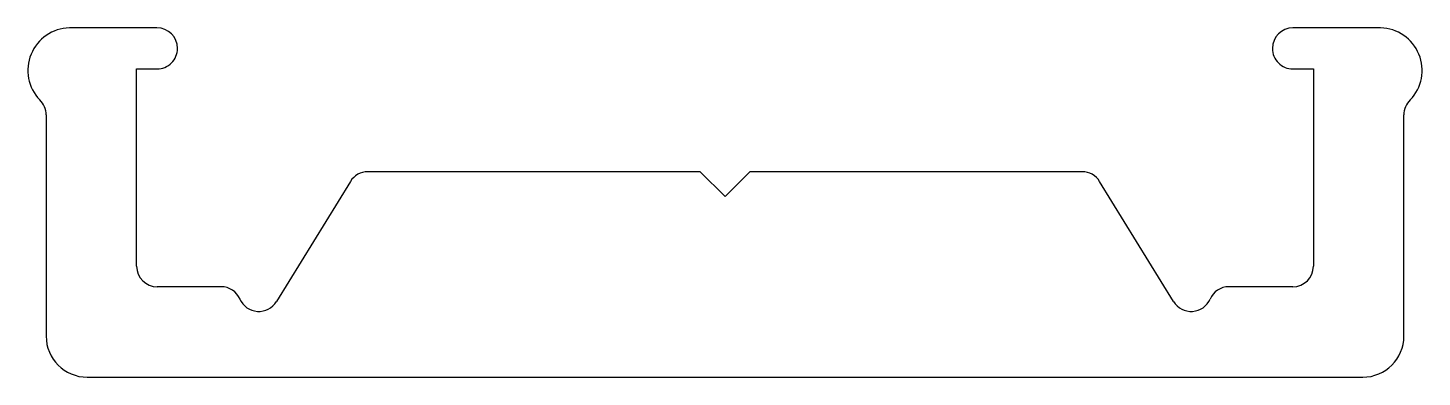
# Model space of a CAD drawing. Extents: x 809.3 to 826.2, y 455.4 to 459.6.
import ezdxf

# ---------------------------------------------------------------- set-up
doc = ezdxf.new("R2010")
doc.units = 0
doc.layers.get('0').update_dxf_attribs({"linetype": 'CONTINUOUS'})

msp = doc.modelspace()

# ---------------------------------------------------------------- linework, layer by layer
at = {"color": 0, "linetype": 'CONTINUOUS'}
for p, q in [((810.847, 459.638), (809.782, 459.638)), ((825.717, 459.638), (824.652, 459.638)), ((811.097, 459.388), (811.097, 459.388)), ((824.402, 459.388), (824.402, 459.388)), ((810.6, 456.738), (810.6, 459.138)), ((810.6, 459.138), (810.847, 459.138)), ((824.652, 459.138), (824.9, 459.138)), ((824.9, 459.138), (824.9, 456.738)), ((809.5, 458.58), (809.5, 455.888)), ((826, 455.888), (826, 458.58)), ((817.45, 457.888), (813.41, 457.888)), ((817.75, 457.588), (817.45, 457.888)), ((818.05, 457.888), (817.75, 457.588)), ((822.09, 457.888), (818.05, 457.888)), ((813.197, 457.769), (812.298, 456.307)), ((823.202, 456.307), (822.303, 457.769)), ((811.627, 456.488), (810.85, 456.488)), ((824.65, 456.488), (823.873, 456.488)), ((810, 455.388), (825.5, 455.388))]:
    msp.add_line(p, q, dxfattribs=at)
for centre, radius, start, end in [((809.797, 459.12), 0.519, 91.6139, 223.6851), ((810.847, 459.388), 0.25, 360, 90), ((824.652, 459.388), 0.25, 90, 180), ((825.703, 459.12), 0.519, 316.3149, 88.3861), ((810.847, 459.388), 0.25, 269.9999, 360), ((824.652, 459.388), 0.25, 180, 270.0001), ((809.25, 458.58), 0.25, 0, 46.5492), ((826.25, 458.58), 0.25, 133.4508, 180), ((813.41, 457.638), 0.25, 90, 148.4043), ((822.09, 457.638), 0.25, 31.5957, 90), ((810.85, 456.738), 0.25, 180, 270), ((824.65, 456.738), 0.25, 270, 0), ((811.627, 456.238), 0.25, 23.5782, 90), ((823.873, 456.238), 0.25, 90, 156.4218), ((812.085, 456.438), 0.25, 203.5782, 328.4043), ((823.415, 456.438), 0.25, 211.5957, 336.4218), ((810, 455.888), 0.5, 180, 270), ((825.5, 455.888), 0.5, 270, 0)]:
    msp.add_arc(centre, radius, start, end, dxfattribs=at)

doc.saveas('drawing.dxf')
